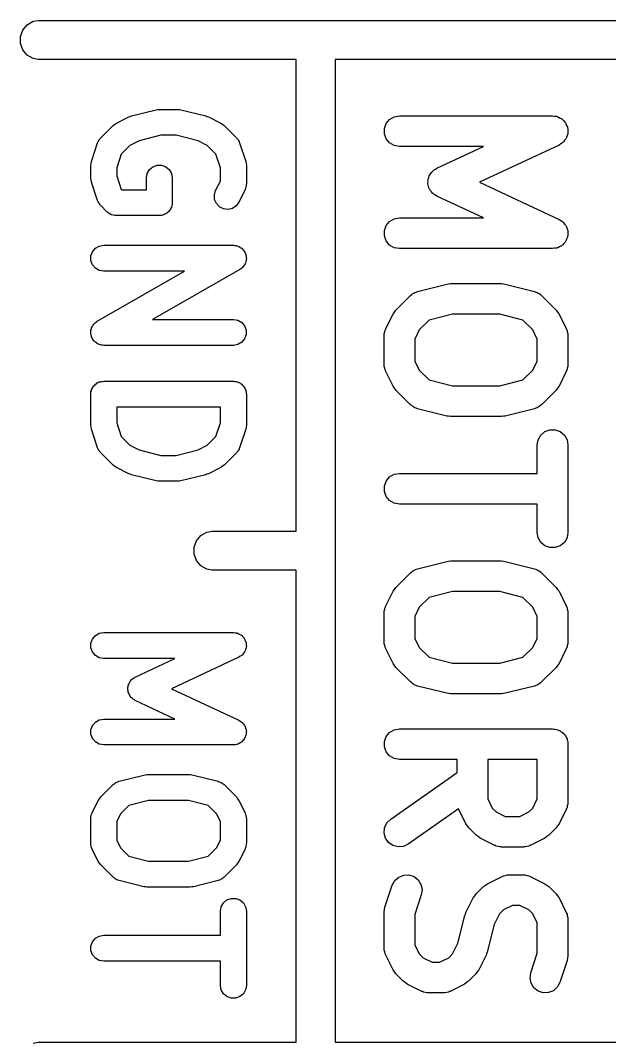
# Model space of a CAD drawing. Extents: x 51 to 149, y -134 to -32.
# Drawn here: x 50.61 to 56.38, y -46.81 to -36.81 of the extents above; entities that cross this region are included whole.
import ezdxf

# ---------------------------------------------------------------- set-up
doc = ezdxf.new("R2010")
doc.units = 0
doc.header["$MEASUREMENT"] = 0
doc.layers.add('BLACK', color=7, linetype='CONTINUOUS')

msp = doc.modelspace()

# ---------------------------------------------------------------- linework, layer by layer
at = {"layer": 'BLACK', "linetype": 'CONTINUOUS'}
for p, q in [((50.7338, -36.8182), (50.7833, -36.8095)), ((50.7833, -36.8095), (62.5167, -36.8095)), ((50.6095, -36.9664), (50.6325, -36.9033)), ((50.6325, -36.9033), (50.6757, -36.8518)), ((50.6757, -36.8518), (50.7338, -36.8182)), ((50.6095, -37.0336), (50.6095, -36.9664)), ((50.6325, -37.0967), (50.6095, -37.0336)), ((50.6757, -37.1482), (50.6325, -37.0967)), ((50.7338, -37.1818), (50.6757, -37.1482)), ((50.7833, -37.1905), (50.7338, -37.1818)), ((53.3095, -37.1905), (50.7833, -37.1905)), ((53.3095, -41.8095), (53.3095, -37.1905)), ((53.6905, -37.1905), (53.6905, -46.8095)), ((62.3095, -37.1905), (53.6905, -37.1905)), ((51.6971, -37.7439), (51.939, -37.6835)), ((51.939, -37.6835), (51.9545, -37.6824)), ((51.9545, -37.6824), (51.9698, -37.6797)), ((51.9698, -37.6797), (52.1512, -37.6797)), ((52.1512, -37.6797), (52.1665, -37.6824)), ((52.1665, -37.6824), (52.182, -37.6835)), ((52.182, -37.6835), (52.4239, -37.7439)), ((51.5338, -37.8261), (51.5501, -37.814)), ((51.5501, -37.814), (51.6711, -37.7535)), ((51.6711, -37.7535), (51.6844, -37.7496)), ((51.6844, -37.7496), (51.6971, -37.7439)), ((52.4239, -37.7439), (52.4366, -37.7496)), ((52.4366, -37.7496), (52.4499, -37.7535)), ((52.4499, -37.7535), (52.5708, -37.814)), ((52.5708, -37.814), (52.5872, -37.8261)), ((54.1915, -37.8179), (54.225, -37.7779)), ((54.225, -37.7779), (54.2701, -37.7519)), ((54.2701, -37.7519), (54.3214, -37.7429)), ((54.3214, -37.7429), (55.8214, -37.7429)), ((55.8214, -37.7429), (55.8407, -37.7463)), ((55.8407, -37.7463), (55.8602, -37.748)), ((55.8602, -37.748), (55.8662, -37.7508)), ((55.8662, -37.7508), (55.8727, -37.7519)), ((55.8727, -37.7519), (55.8897, -37.7617)), ((55.8897, -37.7617), (55.9074, -37.77)), ((55.9074, -37.77), (55.9121, -37.7746)), ((55.9121, -37.7746), (55.9178, -37.7779)), ((55.9178, -37.7779), (55.9304, -37.7929)), ((55.9304, -37.7929), (55.9443, -37.8068)), ((55.9443, -37.8068), (55.9471, -37.8128)), ((55.9471, -37.8128), (55.9513, -37.8179)), ((51.3961, -37.9588), (51.5171, -37.8378)), ((51.5171, -37.8378), (51.5338, -37.8261)), ((52.5872, -37.8261), (52.6038, -37.8378)), ((52.6038, -37.8378), (52.7248, -37.9588)), ((54.1737, -37.8668), (54.1915, -37.8179)), ((54.1737, -37.9189), (54.1737, -37.8668)), ((55.9513, -37.8179), (55.958, -37.8363)), ((55.958, -37.8363), (55.9663, -37.854)), ((55.9663, -37.854), (55.9669, -37.8606)), ((55.9669, -37.8606), (55.9691, -37.8668)), ((55.9691, -37.8668), (55.9691, -37.8864)), ((55.9691, -37.8864), (55.9709, -37.9059)), ((55.9709, -37.9059), (55.9691, -37.9123)), ((55.9691, -37.9123), (55.9691, -37.9189)), ((51.305, -38.1898), (51.3655, -38.0084)), ((51.3655, -38.0084), (51.369, -38.002)), ((51.369, -38.002), (51.3709, -37.9949)), ((51.3709, -37.9949), (51.3794, -37.9827)), ((51.3794, -37.9827), (51.3865, -37.9696)), ((51.3865, -37.9696), (51.3919, -37.9648)), ((51.3919, -37.9648), (51.3961, -37.9588)), ((51.7722, -37.987), (51.6821, -38.032)), ((51.9854, -37.9337), (51.7722, -37.987)), ((52.1356, -37.9337), (51.9854, -37.9337)), ((52.3488, -37.987), (52.1356, -37.9337)), ((52.4388, -38.032), (52.3488, -37.987)), ((52.7248, -37.9588), (52.729, -37.9648)), ((52.729, -37.9648), (52.7345, -37.9696)), ((52.7345, -37.9696), (52.7416, -37.9827)), ((52.7416, -37.9827), (52.7501, -37.9949)), ((52.7501, -37.9949), (52.752, -38.002)), ((52.752, -38.002), (52.7555, -38.0084)), ((52.7555, -38.0084), (52.816, -38.1898)), ((54.1915, -37.9679), (54.1737, -37.9189)), ((54.225, -38.0078), (54.1915, -37.9679)), ((54.2701, -38.0338), (54.225, -38.0078)), ((55.9178, -38.0078), (55.9009, -38.0176)), ((55.9221, -38.0027), (55.9178, -38.0078)), ((55.9275, -37.9989), (55.9221, -38.0027)), ((55.9388, -37.9828), (55.9275, -37.9989)), ((55.9513, -37.9679), (55.9388, -37.9828)), ((55.9536, -37.9616), (55.9513, -37.9679)), ((55.9574, -37.9562), (55.9536, -37.9616)), ((55.9625, -37.9373), (55.9574, -37.9562)), ((55.9691, -37.9189), (55.9625, -37.9373)), ((51.6821, -38.032), (51.597, -38.1172)), ((52.524, -38.1172), (52.4388, -38.032)), ((54.3214, -38.0429), (54.2701, -38.0338)), ((55.1453, -38.0429), (54.3214, -38.0429)), ((54.6866, -38.2569), (55.1453, -38.0429)), ((55.8849, -38.0288), (55.1047, -38.3929)), ((55.9009, -38.0176), (55.8849, -38.0288)), ((51.2985, -38.23), (51.302, -38.21)), ((51.302, -38.21), (51.305, -38.1898)), ((51.597, -38.1172), (51.5525, -38.2506)), ((52.5685, -38.2506), (52.524, -38.1172)), ((52.816, -38.1898), (52.8189, -38.21)), ((52.8189, -38.21), (52.8225, -38.23)), ((51.2985, -38.351), (51.2985, -38.23)), ((51.5525, -38.2506), (51.5525, -38.3303)), ((51.8428, -38.351), (51.8504, -38.3075)), ((51.8504, -38.3075), (51.8725, -38.2693)), ((51.8725, -38.2693), (51.9063, -38.241)), ((51.9063, -38.241), (51.9477, -38.2259)), ((51.9477, -38.2259), (51.9918, -38.2259)), ((51.9918, -38.2259), (52.0333, -38.241)), ((52.0333, -38.241), (52.067, -38.2693)), ((52.067, -38.2693), (52.0891, -38.3075)), ((52.0891, -38.3075), (52.0968, -38.351)), ((52.5685, -38.3814), (52.5685, -38.2506)), ((52.8225, -38.23), (52.8225, -38.4114)), ((54.6216, -38.3187), (54.6272, -38.3068)), ((54.6272, -38.3068), (54.6364, -38.2975)), ((54.6364, -38.2975), (54.6439, -38.2868)), ((54.6439, -38.2868), (54.6547, -38.2793)), ((54.6547, -38.2793), (54.664, -38.27)), ((54.664, -38.27), (54.6759, -38.2644)), ((54.6759, -38.2644), (54.6866, -38.2569)), ((51.302, -38.371), (51.2985, -38.351)), ((51.305, -38.3911), (51.302, -38.371)), ((51.3655, -38.5725), (51.305, -38.3911)), ((51.5525, -38.3303), (51.597, -38.4638)), ((51.8428, -38.4659), (51.8428, -38.351)), ((52.0968, -38.351), (52.0968, -38.5929)), ((52.5214, -38.4756), (52.5685, -38.3814)), ((52.8225, -38.4114), (52.8212, -38.4186)), ((54.6006, -38.3798), (54.604, -38.3671)), ((54.6017, -38.3929), (54.6006, -38.3798)), ((54.6006, -38.4059), (54.6017, -38.3929)), ((54.604, -38.4186), (54.6006, -38.4059)), ((54.604, -38.3671), (54.6051, -38.354)), ((54.6051, -38.354), (54.6107, -38.3421)), ((54.6107, -38.3421), (54.614, -38.3295)), ((54.614, -38.3295), (54.6216, -38.3187)), ((55.1047, -38.3929), (55.8849, -38.7569)), ((51.597, -38.4638), (51.599, -38.4659)), ((51.599, -38.4659), (51.8428, -38.4659)), ((52.5088, -38.5179), (52.5214, -38.4756)), ((52.8091, -38.4682), (52.7486, -38.5892)), ((52.8112, -38.4612), (52.8091, -38.4682)), ((52.8148, -38.4549), (52.8112, -38.4612)), ((52.8174, -38.4402), (52.8148, -38.4549)), ((52.8216, -38.4259), (52.8174, -38.4402)), ((52.8212, -38.4186), (52.8216, -38.4259)), ((54.6051, -38.4317), (54.604, -38.4186)), ((54.6107, -38.4436), (54.6051, -38.4317)), ((54.614, -38.4562), (54.6107, -38.4436)), ((54.6216, -38.467), (54.614, -38.4562)), ((54.6272, -38.4789), (54.6216, -38.467)), ((54.6364, -38.4882), (54.6272, -38.4789)), ((54.6439, -38.4989), (54.6364, -38.4882)), ((54.6547, -38.5064), (54.6439, -38.4989)), ((54.664, -38.5158), (54.6547, -38.5064)), ((54.6759, -38.5213), (54.664, -38.5158)), ((51.369, -38.579), (51.3655, -38.5725)), ((51.3708, -38.5861), (51.369, -38.579)), ((51.3794, -38.5982), (51.3708, -38.5861)), ((51.3865, -38.6113), (51.3794, -38.5982)), ((51.392, -38.6162), (51.3865, -38.6113)), ((51.3961, -38.6222), (51.392, -38.6162)), ((52.0948, -38.6149), (52.091, -38.6254)), ((52.0968, -38.5929), (52.0948, -38.6038)), ((52.0948, -38.6038), (52.0948, -38.6149)), ((52.5115, -38.5619), (52.5088, -38.5179)), ((52.529, -38.6024), (52.5115, -38.5619)), ((52.5593, -38.6344), (52.529, -38.6024)), ((52.7486, -38.5892), (52.7223, -38.6246)), ((54.6866, -38.5288), (54.6759, -38.5213)), ((55.1453, -38.7429), (54.6866, -38.5288)), ((51.4566, -38.6827), (51.3961, -38.6222)), ((51.4612, -38.6859), (51.4566, -38.6827)), ((51.4648, -38.6901), (51.4612, -38.6859)), ((51.4792, -38.6984), (51.4648, -38.6901)), ((51.4928, -38.708), (51.4792, -38.6984)), ((51.4982, -38.7094), (51.4928, -38.708)), ((51.503, -38.7122), (51.4982, -38.7094)), ((51.5193, -38.7151), (51.503, -38.7122)), ((51.5354, -38.7194), (51.5193, -38.7151)), ((52.0023, -38.7141), (51.9918, -38.7179)), ((52.0132, -38.7122), (52.0023, -38.7141)), ((52.0228, -38.7066), (52.0132, -38.7122)), ((52.0333, -38.7028), (52.0228, -38.7066)), ((52.0418, -38.6957), (52.0333, -38.7028)), ((52.0514, -38.6901), (52.0418, -38.6957)), ((52.0585, -38.6816), (52.0514, -38.6901)), ((52.067, -38.6745), (52.0585, -38.6816)), ((52.0726, -38.6649), (52.067, -38.6745)), ((52.0797, -38.6564), (52.0726, -38.6649)), ((52.0835, -38.6459), (52.0797, -38.6564)), ((52.0891, -38.6363), (52.0835, -38.6459)), ((52.091, -38.6254), (52.0891, -38.6363)), ((52.5988, -38.6541), (52.5593, -38.6344)), ((52.6426, -38.6592), (52.5988, -38.6541)), ((52.6855, -38.6489), (52.6426, -38.6592)), ((52.7223, -38.6246), (52.6855, -38.6489)), ((51.5409, -38.7189), (51.5354, -38.7194)), ((51.5464, -38.7199), (51.5409, -38.7189)), ((51.9698, -38.7199), (51.5464, -38.7199)), ((51.9807, -38.7179), (51.9698, -38.7199)), ((51.9918, -38.7179), (51.9807, -38.7179)), ((54.1915, -38.8179), (54.225, -38.7779)), ((54.225, -38.7779), (54.2701, -38.7519)), ((54.2701, -38.7519), (54.3214, -38.7429)), ((54.3214, -38.7429), (55.1453, -38.7429)), ((55.8849, -38.7569), (55.9009, -38.7682)), ((55.9009, -38.7682), (55.9178, -38.7779)), ((55.9178, -38.7779), (55.9221, -38.783)), ((55.9221, -38.783), (55.9275, -38.7868)), ((55.9275, -38.7868), (55.9388, -38.8029)), ((55.9388, -38.8029), (55.9513, -38.8179)), ((54.1737, -38.8668), (54.1915, -38.8179)), ((54.1737, -38.9189), (54.1737, -38.8668)), ((55.9513, -38.8179), (55.9536, -38.8241)), ((55.9536, -38.8241), (55.9574, -38.8295)), ((55.9574, -38.8295), (55.9625, -38.8484)), ((55.9625, -38.8484), (55.9691, -38.8668)), ((55.9691, -38.8668), (55.9691, -38.8734)), ((55.9691, -38.8734), (55.9709, -38.8798)), ((55.9709, -38.8798), (55.9691, -38.8993)), ((55.9691, -38.8993), (55.9691, -38.9189)), ((51.382, -39.0178), (51.4255, -39.0101)), ((51.4255, -39.0101), (52.6955, -39.0101)), ((52.6955, -39.0101), (52.7067, -39.0121)), ((52.7067, -39.0121), (52.7181, -39.0122)), ((52.7181, -39.0122), (52.7282, -39.0159)), ((52.7282, -39.0159), (52.7389, -39.0178)), ((54.1915, -38.9679), (54.1737, -38.9189)), ((54.225, -39.0078), (54.1915, -38.9679)), ((54.2701, -39.0338), (54.225, -39.0078)), ((55.9074, -39.0158), (55.8897, -39.024)), ((55.9121, -39.0111), (55.9074, -39.0158)), ((55.9178, -39.0078), (55.9121, -39.0111)), ((55.9304, -38.9928), (55.9178, -39.0078)), ((55.9443, -38.9789), (55.9304, -38.9928)), ((55.9471, -38.9729), (55.9443, -38.9789)), ((55.9513, -38.9679), (55.9471, -38.9729)), ((55.958, -38.9495), (55.9513, -38.9679)), ((55.9663, -38.9317), (55.958, -38.9495)), ((55.9669, -38.9251), (55.9663, -38.9317)), ((55.9691, -38.9189), (55.9669, -38.9251)), ((51.3004, -39.1151), (51.3155, -39.0736)), ((51.3004, -39.1592), (51.3004, -39.1151)), ((51.3155, -39.0736), (51.3438, -39.0399)), ((51.3438, -39.0399), (51.382, -39.0178)), ((52.7389, -39.0178), (52.7488, -39.0235)), ((52.7488, -39.0235), (52.7595, -39.0274)), ((52.7595, -39.0274), (52.7677, -39.0344)), ((52.7677, -39.0344), (52.7771, -39.0399)), ((52.7771, -39.0399), (52.7844, -39.0486)), ((52.7844, -39.0486), (52.7931, -39.0559)), ((52.7931, -39.0559), (52.7985, -39.0653)), ((52.7985, -39.0653), (52.8055, -39.0736)), ((52.8055, -39.0736), (52.8094, -39.0843)), ((52.8094, -39.0843), (52.815, -39.0942)), ((52.815, -39.0942), (52.8168, -39.1049)), ((52.8168, -39.1049), (52.8205, -39.1151)), ((52.8205, -39.1151), (52.8205, -39.1265)), ((54.3214, -39.0429), (54.2701, -39.0338)), ((55.8214, -39.0429), (54.3214, -39.0429)), ((55.8407, -39.0395), (55.8214, -39.0429)), ((55.8602, -39.0378), (55.8407, -39.0395)), ((55.8662, -39.035), (55.8602, -39.0378)), ((55.8727, -39.0338), (55.8662, -39.035)), ((55.8897, -39.024), (55.8727, -39.0338)), ((51.3155, -39.2006), (51.3004, -39.1592)), ((51.3438, -39.2344), (51.3155, -39.2006)), ((52.7981, -39.2094), (52.7924, -39.2192)), ((52.8055, -39.2006), (52.7981, -39.2094)), ((52.8092, -39.1905), (52.8055, -39.2006)), ((52.8146, -39.1811), (52.8092, -39.1905)), ((52.8166, -39.1699), (52.8146, -39.1811)), ((52.8205, -39.1592), (52.8166, -39.1699)), ((52.8205, -39.1265), (52.8225, -39.1377)), ((52.8225, -39.1377), (52.8205, -39.1484)), ((52.8205, -39.1484), (52.8205, -39.1592)), ((51.382, -39.2565), (51.3438, -39.2344)), ((51.3625, -39.7526), (52.2172, -39.2641)), ((51.4255, -39.2641), (51.382, -39.2565)), ((52.2172, -39.2641), (51.4255, -39.2641)), ((52.7585, -39.2474), (51.9037, -39.7359)), ((52.7672, -39.2401), (52.7585, -39.2474)), ((52.7771, -39.2344), (52.7672, -39.2401)), ((52.7841, -39.2261), (52.7771, -39.2344)), ((52.7924, -39.2192), (52.7841, -39.2261)), ((54.4993, -39.4616), (54.785, -39.3902)), ((54.785, -39.3902), (54.8034, -39.3889)), ((54.8034, -39.3889), (54.8214, -39.3857)), ((54.8214, -39.3857), (55.3214, -39.3857)), ((55.3214, -39.3857), (55.3395, -39.3889)), ((55.3395, -39.3889), (55.3578, -39.3902)), ((55.3578, -39.3902), (55.6435, -39.4616)), ((54.2868, -39.6439), (54.4296, -39.5011)), ((54.4296, -39.5011), (54.4414, -39.4928)), ((54.4414, -39.4928), (54.4518, -39.4828)), ((54.4518, -39.4828), (54.4626, -39.478)), ((54.4626, -39.478), (54.4723, -39.4712)), ((54.4723, -39.4712), (54.4862, -39.4675)), ((54.4862, -39.4675), (54.4993, -39.4616)), ((55.6435, -39.4616), (55.6566, -39.4675)), ((55.6566, -39.4675), (55.6705, -39.4712)), ((55.6705, -39.4712), (55.6803, -39.478)), ((55.6803, -39.478), (55.6911, -39.4828)), ((55.6911, -39.4828), (55.7014, -39.4928)), ((55.7014, -39.4928), (55.7132, -39.5011)), ((55.7132, -39.5011), (55.8561, -39.6439)), ((54.1873, -39.8258), (54.2587, -39.6829)), ((54.2587, -39.6829), (54.273, -39.6636)), ((54.273, -39.6636), (54.2868, -39.6439)), ((54.8399, -39.6857), (54.6124, -39.7426)), ((55.303, -39.6857), (54.8399, -39.6857)), ((55.5305, -39.7426), (55.303, -39.6857)), ((55.8561, -39.6439), (55.8698, -39.6636)), ((55.8698, -39.6636), (55.8842, -39.6829)), ((55.8842, -39.6829), (55.9556, -39.8258)), ((51.3063, -39.8189), (51.3118, -39.8095)), ((51.3118, -39.8095), (51.3155, -39.7994)), ((51.3155, -39.7994), (51.3228, -39.7906)), ((51.3228, -39.7906), (51.3286, -39.7808)), ((51.3286, -39.7808), (51.3369, -39.7739)), ((51.3369, -39.7739), (51.3438, -39.7656)), ((51.3438, -39.7656), (51.3537, -39.7599)), ((51.3537, -39.7599), (51.3625, -39.7526)), ((51.9037, -39.7359), (52.6955, -39.7359)), ((52.6955, -39.7359), (52.7389, -39.7435)), ((52.7389, -39.7435), (52.7771, -39.7656)), ((52.7771, -39.7656), (52.8055, -39.7994)), ((52.8055, -39.7994), (52.8205, -39.8408)), ((54.6124, -39.7426), (54.5161, -39.8389)), ((55.6267, -39.8389), (55.5305, -39.7426)), ((51.2985, -39.8623), (51.3004, -39.8516)), ((51.3004, -39.8735), (51.2985, -39.8623)), ((51.3004, -39.8408), (51.3043, -39.8301)), ((51.3004, -39.8516), (51.3004, -39.8408)), ((51.3004, -39.8849), (51.3004, -39.8735)), ((51.3041, -39.8951), (51.3004, -39.8849)), ((51.3059, -39.9058), (51.3041, -39.8951)), ((51.3043, -39.8301), (51.3063, -39.8189)), ((51.3116, -39.9157), (51.3059, -39.9058)), ((51.3155, -39.9264), (51.3116, -39.9157)), ((52.8205, -39.8849), (52.8055, -39.9264)), ((52.8205, -39.8408), (52.8205, -39.8849)), ((54.1714, -39.8929), (54.1729, -39.8843)), ((54.1714, -40.1786), (54.1714, -39.8929)), ((54.1724, -39.8757), (54.1774, -39.8589)), ((54.1729, -39.8843), (54.1724, -39.8757)), ((54.1774, -39.8589), (54.1805, -39.8416)), ((54.1805, -39.8416), (54.1848, -39.8341)), ((54.1848, -39.8341), (54.1873, -39.8258)), ((54.5161, -39.8389), (54.4714, -39.9283)), ((55.6714, -39.9283), (55.6267, -39.8389)), ((55.9556, -39.8258), (55.9581, -39.8341)), ((55.9581, -39.8341), (55.9624, -39.8416)), ((55.9624, -39.8416), (55.9654, -39.8589)), ((55.9654, -39.8589), (55.9704, -39.8757)), ((55.9704, -39.8757), (55.9699, -39.8843)), ((55.9699, -39.8843), (55.9714, -39.8929)), ((55.9714, -39.8929), (55.9714, -40.1786)), ((51.3224, -39.9347), (51.3155, -39.9264)), ((51.3278, -39.9441), (51.3224, -39.9347)), ((51.3365, -39.9514), (51.3278, -39.9441)), ((51.3438, -39.9601), (51.3365, -39.9514)), ((51.3532, -39.9656), (51.3438, -39.9601)), ((51.3615, -39.9726), (51.3532, -39.9656)), ((51.3722, -39.9765), (51.3615, -39.9726)), ((51.382, -39.9822), (51.3722, -39.9765)), ((51.3927, -39.9841), (51.382, -39.9822)), ((51.4029, -39.9878), (51.3927, -39.9841)), ((51.4143, -39.9879), (51.4029, -39.9878)), ((51.4255, -39.9899), (51.4143, -39.9879)), ((52.6955, -39.9899), (51.4255, -39.9899)), ((52.7389, -39.9822), (52.6955, -39.9899)), ((52.7771, -39.9601), (52.7389, -39.9822)), ((52.8055, -39.9264), (52.7771, -39.9601)), ((54.4714, -39.9283), (54.4714, -40.1432)), ((55.6714, -40.1432), (55.6714, -39.9283)), ((54.1729, -40.1871), (54.1714, -40.1786)), ((54.1724, -40.1957), (54.1729, -40.1871)), ((54.1774, -40.2126), (54.1724, -40.1957)), ((54.1805, -40.2299), (54.1774, -40.2126)), ((54.4714, -40.1432), (54.5161, -40.2326)), ((55.6267, -40.2326), (55.6714, -40.1432)), ((55.9654, -40.2126), (55.9624, -40.2299)), ((55.9704, -40.1957), (55.9654, -40.2126)), ((55.9714, -40.1786), (55.9699, -40.1871)), ((55.9699, -40.1871), (55.9704, -40.1957)), ((54.1848, -40.2374), (54.1805, -40.2299)), ((54.1873, -40.2457), (54.1848, -40.2374)), ((54.2587, -40.3885), (54.1873, -40.2457)), ((54.5161, -40.2326), (54.6124, -40.3288)), ((55.5305, -40.3288), (55.6267, -40.2326)), ((55.9556, -40.2457), (55.8842, -40.3885)), ((55.9581, -40.2374), (55.9556, -40.2457)), ((55.9624, -40.2299), (55.9581, -40.2374)), ((51.3061, -40.4242), (51.3117, -40.4146)), ((51.3117, -40.4146), (51.3155, -40.4041)), ((51.3155, -40.4041), (51.3226, -40.3956)), ((51.3226, -40.3956), (51.3282, -40.386)), ((51.3282, -40.386), (51.3367, -40.3788)), ((51.3367, -40.3788), (51.3438, -40.3703)), ((51.3438, -40.3703), (51.3535, -40.3648)), ((51.3535, -40.3648), (51.362, -40.3576)), ((51.362, -40.3576), (51.3724, -40.3538)), ((51.3724, -40.3538), (51.382, -40.3483)), ((51.382, -40.3483), (51.393, -40.3463)), ((51.393, -40.3463), (51.4034, -40.3425)), ((51.4034, -40.3425), (51.4145, -40.3425)), ((51.4145, -40.3425), (51.4255, -40.3406)), ((51.4255, -40.3406), (52.6955, -40.3406)), ((52.6955, -40.3406), (52.7064, -40.3425)), ((52.7064, -40.3425), (52.7175, -40.3425)), ((52.7175, -40.3425), (52.728, -40.3463)), ((52.728, -40.3463), (52.7389, -40.3483)), ((52.7389, -40.3483), (52.7485, -40.3538)), ((52.7485, -40.3538), (52.759, -40.3576)), ((52.759, -40.3576), (52.7675, -40.3648)), ((52.7675, -40.3648), (52.7771, -40.3703)), ((52.7771, -40.3703), (52.7843, -40.3788)), ((52.7843, -40.3788), (52.7928, -40.386)), ((52.7928, -40.386), (52.7983, -40.3956)), ((52.7983, -40.3956), (52.8055, -40.4041)), ((52.8055, -40.4041), (52.8093, -40.4146)), ((52.8093, -40.4146), (52.8148, -40.4242)), ((54.273, -40.4078), (54.2587, -40.3885)), ((54.2868, -40.4275), (54.273, -40.4078)), ((54.6124, -40.3288), (54.8399, -40.3857)), ((54.8399, -40.3857), (55.303, -40.3857)), ((55.303, -40.3857), (55.5305, -40.3288)), ((55.8698, -40.4078), (55.8561, -40.4275)), ((55.8842, -40.3885), (55.8698, -40.4078)), ((51.2985, -40.4676), (51.3004, -40.4567)), ((51.2985, -40.77), (51.2985, -40.4676)), ((51.3004, -40.4456), (51.3042, -40.4351)), ((51.3004, -40.4567), (51.3004, -40.4456)), ((51.3042, -40.4351), (51.3061, -40.4242)), ((52.8148, -40.4242), (52.8167, -40.4351)), ((52.8167, -40.4351), (52.8205, -40.4456)), ((52.8205, -40.4456), (52.8205, -40.4567)), ((52.8205, -40.4567), (52.8225, -40.4676)), ((52.8225, -40.4676), (52.8225, -40.77)), ((54.4296, -40.5704), (54.2868, -40.4275)), ((55.8561, -40.4275), (55.7132, -40.5704)), ((51.5525, -40.5946), (51.5525, -40.7494)), ((52.5685, -40.5946), (51.5525, -40.5946)), ((52.5685, -40.7494), (52.5685, -40.5946)), ((54.4414, -40.5786), (54.4296, -40.5704)), ((54.4518, -40.5886), (54.4414, -40.5786)), ((54.4626, -40.5934), (54.4518, -40.5886)), ((54.4723, -40.6002), (54.4626, -40.5934)), ((54.4862, -40.604), (54.4723, -40.6002)), ((54.4993, -40.6098), (54.4862, -40.604)), ((54.785, -40.6812), (54.4993, -40.6098)), ((55.6435, -40.6098), (55.3578, -40.6812)), ((55.6566, -40.604), (55.6435, -40.6098)), ((55.6705, -40.6002), (55.6566, -40.604)), ((55.6803, -40.5934), (55.6705, -40.6002)), ((55.6911, -40.5886), (55.6803, -40.5934)), ((55.7014, -40.5786), (55.6911, -40.5886)), ((55.7132, -40.5704), (55.7014, -40.5786)), ((54.8034, -40.6825), (54.785, -40.6812)), ((54.8214, -40.6857), (54.8034, -40.6825)), ((55.3214, -40.6857), (54.8214, -40.6857)), ((55.3395, -40.6825), (55.3214, -40.6857)), ((55.3578, -40.6812), (55.3395, -40.6825)), ((51.302, -40.79), (51.2985, -40.77)), ((51.305, -40.8102), (51.302, -40.79)), ((51.3655, -40.9916), (51.305, -40.8102)), ((51.5525, -40.7494), (51.597, -40.8828)), ((52.524, -40.8828), (52.5685, -40.7494)), ((52.816, -40.8102), (52.7555, -40.9916)), ((52.8189, -40.79), (52.816, -40.8102)), ((52.8225, -40.77), (52.8189, -40.79)), ((55.7464, -40.8344), (55.7954, -40.8166)), ((55.7954, -40.8166), (55.8475, -40.8166)), ((55.8475, -40.8166), (55.8964, -40.8344)), ((51.597, -40.8828), (51.6821, -40.968)), ((52.4388, -40.968), (52.524, -40.8828)), ((55.6714, -40.9643), (55.6805, -40.913)), ((55.6805, -40.913), (55.7065, -40.8679)), ((55.7065, -40.8679), (55.7464, -40.8344)), ((55.8964, -40.8344), (55.9363, -40.8679)), ((55.9363, -40.8679), (55.9624, -40.913)), ((55.9624, -40.913), (55.9714, -40.9643)), ((51.369, -40.998), (51.3655, -40.9916)), ((51.3709, -41.0051), (51.369, -40.998)), ((51.3794, -41.0173), (51.3709, -41.0051)), ((51.3865, -41.0304), (51.3794, -41.0173)), ((51.6821, -40.968), (51.7722, -41.013)), ((51.7722, -41.013), (51.9854, -41.0663)), ((52.1356, -41.0663), (52.3488, -41.013)), ((52.3488, -41.013), (52.4388, -40.968)), ((52.7416, -41.0173), (52.7345, -41.0304)), ((52.7501, -41.0051), (52.7416, -41.0173)), ((52.752, -40.998), (52.7501, -41.0051)), ((52.7555, -40.9916), (52.752, -40.998)), ((55.6714, -41.2429), (55.6714, -40.9643)), ((55.9714, -40.9643), (55.9714, -41.8214)), ((51.3919, -41.0352), (51.3865, -41.0304)), ((51.3961, -41.0412), (51.3919, -41.0352)), ((51.5171, -41.1622), (51.3961, -41.0412)), ((51.9854, -41.0663), (52.1356, -41.0663)), ((52.7248, -41.0412), (52.6038, -41.1622)), ((52.729, -41.0352), (52.7248, -41.0412)), ((52.7345, -41.0304), (52.729, -41.0352)), ((51.5338, -41.1739), (51.5171, -41.1622)), ((51.5501, -41.186), (51.5338, -41.1739)), ((51.6711, -41.2464), (51.5501, -41.186)), ((52.5708, -41.186), (52.4499, -41.2464)), ((52.5872, -41.1738), (52.5708, -41.186)), ((52.6038, -41.1622), (52.5872, -41.1738)), ((51.6844, -41.2504), (51.6711, -41.2464)), ((51.6971, -41.2561), (51.6844, -41.2504)), ((51.939, -41.3165), (51.6971, -41.2561)), ((51.9545, -41.3176), (51.939, -41.3165)), ((51.9698, -41.3203), (51.9545, -41.3176)), ((52.1665, -41.3176), (52.1512, -41.3203)), ((52.182, -41.3165), (52.1665, -41.3176)), ((52.4239, -41.2561), (52.182, -41.3165)), ((52.4366, -41.2504), (52.4239, -41.2561)), ((52.4499, -41.2464), (52.4366, -41.2504)), ((54.1737, -41.3668), (54.1915, -41.3179)), ((54.1915, -41.3179), (54.225, -41.2779)), ((54.225, -41.2779), (54.2701, -41.2519)), ((54.2701, -41.2519), (54.3214, -41.2429)), ((54.3214, -41.2429), (55.6714, -41.2429)), ((52.1512, -41.3203), (51.9698, -41.3203)), ((54.1737, -41.4189), (54.1737, -41.3668)), ((54.1915, -41.4679), (54.1737, -41.4189)), ((54.225, -41.5078), (54.1915, -41.4679)), ((54.2701, -41.5338), (54.225, -41.5078)), ((54.3214, -41.5429), (54.2701, -41.5338)), ((55.6714, -41.5429), (54.3214, -41.5429)), ((55.6714, -41.8214), (55.6714, -41.5429)), ((52.4338, -41.8182), (52.4833, -41.8095)), ((52.4833, -41.8095), (53.3095, -41.8095)), ((52.3095, -41.9664), (52.3325, -41.9033)), ((52.3325, -41.9033), (52.3757, -41.8518)), ((52.3757, -41.8518), (52.4338, -41.8182)), ((55.6805, -41.8727), (55.6714, -41.8214)), ((55.7065, -41.9178), (55.6805, -41.8727)), ((55.7464, -41.9513), (55.7065, -41.9178)), ((55.9363, -41.9178), (55.8964, -41.9513)), ((55.9624, -41.8727), (55.9363, -41.9178)), ((55.9714, -41.8214), (55.9624, -41.8727)), ((52.3095, -42.0336), (52.3095, -41.9664)), ((55.7954, -41.9691), (55.7464, -41.9513)), ((55.8475, -41.9691), (55.7954, -41.9691)), ((55.8964, -41.9513), (55.8475, -41.9691)), ((52.3325, -42.0967), (52.3095, -42.0336)), ((52.3757, -42.1482), (52.3325, -42.0967)), ((54.4993, -42.1759), (54.785, -42.1045)), ((54.785, -42.1045), (54.8034, -42.1032)), ((54.8034, -42.1032), (54.8214, -42.1)), ((54.8214, -42.1), (55.3214, -42.1)), ((55.3214, -42.1), (55.3395, -42.1032)), ((55.3395, -42.1032), (55.3578, -42.1045)), ((55.3578, -42.1045), (55.6435, -42.1759)), ((52.4338, -42.1818), (52.3757, -42.1482)), ((52.4833, -42.1905), (52.4338, -42.1818)), ((53.3095, -42.1905), (52.4833, -42.1905)), ((53.3095, -46.8095), (53.3095, -42.1905)), ((54.2868, -42.3582), (54.4296, -42.2154)), ((54.4296, -42.2154), (54.4414, -42.2071)), ((54.4414, -42.2071), (54.4518, -42.1971)), ((54.4518, -42.1971), (54.4626, -42.1923)), ((54.4626, -42.1923), (54.4723, -42.1855)), ((54.4723, -42.1855), (54.4862, -42.1818)), ((54.4862, -42.1818), (54.4993, -42.1759)), ((55.6435, -42.1759), (55.6566, -42.1818)), ((55.6566, -42.1818), (55.6705, -42.1855)), ((55.6705, -42.1855), (55.6803, -42.1923)), ((55.6803, -42.1923), (55.6911, -42.1971)), ((55.6911, -42.1971), (55.7014, -42.2071)), ((55.7014, -42.2071), (55.7132, -42.2154)), ((55.7132, -42.2154), (55.8561, -42.3582)), ((54.1873, -42.5401), (54.2587, -42.3972)), ((54.2587, -42.3972), (54.273, -42.3779)), ((54.273, -42.3779), (54.2868, -42.3582)), ((54.8399, -42.4), (54.6124, -42.4569)), ((55.303, -42.4), (54.8399, -42.4)), ((55.5305, -42.4569), (55.303, -42.4)), ((55.8561, -42.3582), (55.8698, -42.3779)), ((55.8698, -42.3779), (55.8842, -42.3972)), ((55.8842, -42.3972), (55.9556, -42.5401)), ((54.6124, -42.4569), (54.5161, -42.5531)), ((55.6267, -42.5531), (55.5305, -42.4569)), ((54.1714, -42.6071), (54.1729, -42.5986)), ((54.1714, -42.8929), (54.1714, -42.6071)), ((54.1724, -42.59), (54.1774, -42.5731)), ((54.1729, -42.5986), (54.1724, -42.59)), ((54.1774, -42.5731), (54.1805, -42.5558)), ((54.1805, -42.5558), (54.1848, -42.5483)), ((54.1848, -42.5483), (54.1873, -42.5401)), ((54.5161, -42.5531), (54.4714, -42.6426)), ((55.6714, -42.6426), (55.6267, -42.5531)), ((55.9556, -42.5401), (55.9581, -42.5483)), ((55.9581, -42.5483), (55.9624, -42.5558)), ((55.9624, -42.5558), (55.9654, -42.5731)), ((55.9654, -42.5731), (55.9704, -42.59)), ((55.9704, -42.59), (55.9699, -42.5986)), ((55.9699, -42.5986), (55.9714, -42.6071)), ((55.9714, -42.6071), (55.9714, -42.8929)), ((54.4714, -42.6426), (54.4714, -42.8574)), ((55.6714, -42.8574), (55.6714, -42.6426)), ((51.3438, -42.8303), (51.382, -42.8083)), ((51.382, -42.8083), (51.4255, -42.8006)), ((51.4255, -42.8006), (52.6955, -42.8006)), ((52.6955, -42.8006), (52.7118, -42.8035)), ((52.7118, -42.8035), (52.7283, -42.8049)), ((52.7283, -42.8049), (52.7334, -42.8073)), ((52.7334, -42.8073), (52.7389, -42.8083)), ((52.7389, -42.8083), (52.7533, -42.8166)), ((52.7533, -42.8166), (52.7683, -42.8236)), ((51.3004, -42.9056), (51.3155, -42.8641)), ((51.3004, -42.9497), (51.3004, -42.9056)), ((51.3155, -42.8641), (51.3438, -42.8303)), ((52.7683, -42.8236), (52.7723, -42.8275)), ((52.7723, -42.8275), (52.7771, -42.8303)), ((52.7771, -42.8303), (52.7878, -42.843)), ((52.7878, -42.843), (52.7995, -42.8547)), ((52.7995, -42.8547), (52.8019, -42.8598)), ((52.8019, -42.8598), (52.8055, -42.8641)), ((52.8055, -42.8641), (52.8111, -42.8797)), ((52.8111, -42.8797), (52.8181, -42.8947)), ((52.8181, -42.8947), (52.8186, -42.9003)), ((52.8186, -42.9003), (52.8205, -42.9056)), ((52.8205, -42.9056), (52.8205, -42.9221)), ((54.1729, -42.9014), (54.1714, -42.8929)), ((54.1724, -42.91), (54.1729, -42.9014)), ((54.1774, -42.9268), (54.1724, -42.91)), ((54.4714, -42.8574), (54.5161, -42.9469)), ((55.6267, -42.9469), (55.6714, -42.8574)), ((55.9704, -42.91), (55.9654, -42.9269)), ((55.9714, -42.8929), (55.9699, -42.9014)), ((55.9699, -42.9014), (55.9704, -42.91)), ((51.3155, -42.9911), (51.3004, -42.9497)), ((51.3438, -43.0249), (51.3155, -42.9911)), ((52.7853, -43.0174), (52.7807, -43.0206)), ((52.7948, -43.0038), (52.7853, -43.0174)), ((52.8055, -42.9911), (52.7948, -43.0038)), ((52.8074, -42.9859), (52.8055, -42.9911)), ((52.8106, -42.9813), (52.8074, -42.9859)), ((52.8149, -42.9652), (52.8106, -42.9813)), ((52.8205, -42.9497), (52.8149, -42.9652)), ((52.8205, -42.9221), (52.822, -42.9387)), ((52.822, -42.9387), (52.8205, -42.9441)), ((52.8205, -42.9441), (52.8205, -42.9497)), ((54.1805, -42.9442), (54.1774, -42.9268)), ((54.1848, -42.9517), (54.1805, -42.9442)), ((54.1873, -42.9599), (54.1848, -42.9517)), ((54.2587, -43.1028), (54.1873, -42.9599)), ((54.5161, -42.9469), (54.6124, -43.0431)), ((55.5305, -43.0431), (55.6267, -42.9469)), ((55.9556, -42.9599), (55.8842, -43.1028)), ((55.9581, -42.9517), (55.9556, -42.9599)), ((55.9624, -42.9442), (55.9581, -42.9517)), ((55.9654, -42.9269), (55.9624, -42.9442)), ((51.382, -43.047), (51.3438, -43.0249)), ((51.4255, -43.0546), (51.382, -43.047)), ((52.123, -43.0546), (51.4255, -43.0546)), ((51.7346, -43.2359), (52.123, -43.0546)), ((52.7492, -43.0427), (52.0886, -43.351)), ((52.7628, -43.0332), (52.7492, -43.0427)), ((52.7771, -43.0249), (52.7628, -43.0332)), ((52.7807, -43.0206), (52.7771, -43.0249)), ((54.273, -43.1221), (54.2587, -43.1028)), ((54.6124, -43.0431), (54.8399, -43.1)), ((54.8399, -43.1), (55.303, -43.1)), ((55.303, -43.1), (55.5305, -43.0431)), ((55.8842, -43.1028), (55.8698, -43.1221)), ((54.2868, -43.1418), (54.273, -43.1221)), ((54.4296, -43.2846), (54.2868, -43.1418)), ((55.8561, -43.1418), (55.7132, -43.2846)), ((55.8698, -43.1221), (55.8561, -43.1418)), ((51.6647, -43.3292), (51.6657, -43.318)), ((51.6657, -43.318), (51.6704, -43.308)), ((51.6704, -43.308), (51.6732, -43.2973)), ((51.6732, -43.2973), (51.6796, -43.2882)), ((51.6796, -43.2882), (51.6843, -43.2781)), ((51.6843, -43.2781), (51.6922, -43.2702)), ((51.6922, -43.2702), (51.6985, -43.2612)), ((51.6985, -43.2612), (51.7076, -43.2548)), ((51.7076, -43.2548), (51.7155, -43.2469)), ((51.7155, -43.2469), (51.7256, -43.2422)), ((51.7256, -43.2422), (51.7346, -43.2359)), ((54.4414, -43.2929), (54.4296, -43.2846)), ((54.4518, -43.3029), (54.4414, -43.2929)), ((54.4626, -43.3077), (54.4518, -43.3029)), ((54.4723, -43.3145), (54.4626, -43.3077)), ((54.4862, -43.3182), (54.4723, -43.3145)), ((54.4993, -43.3241), (54.4862, -43.3182)), ((55.6566, -43.3182), (55.6435, -43.3241)), ((55.6705, -43.3145), (55.6566, -43.3182)), ((55.6803, -43.3077), (55.6705, -43.3145)), ((55.6911, -43.3029), (55.6803, -43.3077)), ((55.7014, -43.2929), (55.6911, -43.3029)), ((55.7132, -43.2846), (55.7014, -43.2929)), ((51.6618, -43.3399), (51.6647, -43.3292)), ((51.6628, -43.351), (51.6618, -43.3399)), ((51.6618, -43.362), (51.6628, -43.351)), ((51.6647, -43.3728), (51.6618, -43.362)), ((51.6657, -43.3839), (51.6647, -43.3728)), ((51.6704, -43.3939), (51.6657, -43.3839)), ((51.6732, -43.4046), (51.6704, -43.3939)), ((51.6796, -43.4137), (51.6732, -43.4046)), ((51.6843, -43.4238), (51.6796, -43.4137)), ((52.0886, -43.351), (52.7492, -43.6592)), ((54.785, -43.3955), (54.4993, -43.3241)), ((54.8034, -43.3968), (54.785, -43.3955)), ((54.8214, -43.4), (54.8034, -43.3968)), ((55.3214, -43.4), (54.8214, -43.4)), ((55.3395, -43.3968), (55.3214, -43.4)), ((55.3578, -43.3955), (55.3395, -43.3968)), ((55.6435, -43.3241), (55.3578, -43.3955)), ((51.6922, -43.4317), (51.6843, -43.4238)), ((51.6985, -43.4407), (51.6922, -43.4317)), ((51.7076, -43.4471), (51.6985, -43.4407)), ((51.7155, -43.455), (51.7076, -43.4471)), ((51.7256, -43.4597), (51.7155, -43.455)), ((51.7346, -43.466), (51.7256, -43.4597)), ((52.123, -43.6473), (51.7346, -43.466)), ((51.3004, -43.7522), (51.3155, -43.7108)), ((51.3155, -43.7108), (51.3438, -43.677)), ((51.3438, -43.677), (51.382, -43.6549)), ((51.382, -43.6549), (51.4255, -43.6473)), ((51.4255, -43.6473), (52.123, -43.6473)), ((52.7492, -43.6592), (52.7628, -43.6687)), ((52.7628, -43.6687), (52.7771, -43.677)), ((52.7771, -43.677), (52.7807, -43.6813)), ((52.7807, -43.6813), (52.7853, -43.6845)), ((52.7853, -43.6845), (52.7948, -43.6981)), ((52.7948, -43.6981), (52.8055, -43.7108)), ((52.8055, -43.7108), (52.8074, -43.7161)), ((52.8074, -43.7161), (52.8106, -43.7206)), ((51.3004, -43.7963), (51.3004, -43.7522)), ((51.3155, -43.8378), (51.3004, -43.7963)), ((52.8106, -43.7206), (52.8149, -43.7367)), ((52.8181, -43.8072), (52.8111, -43.8222)), ((52.8149, -43.7367), (52.8205, -43.7522)), ((52.8186, -43.8016), (52.8181, -43.8072)), ((52.8205, -43.7963), (52.8186, -43.8016)), ((52.8205, -43.7522), (52.8205, -43.7578)), ((52.8205, -43.7578), (52.822, -43.7633)), ((52.822, -43.7633), (52.8205, -43.7798)), ((52.8205, -43.7798), (52.8205, -43.7963)), ((54.1737, -43.8668), (54.1915, -43.8179)), ((54.1915, -43.8179), (54.225, -43.7779)), ((54.225, -43.7779), (54.2701, -43.7519)), ((54.2701, -43.7519), (54.3214, -43.7429)), ((54.3214, -43.7429), (55.8214, -43.7429)), ((55.8214, -43.7429), (55.8344, -43.7451)), ((55.8344, -43.7451), (55.8475, -43.7451)), ((55.8475, -43.7451), (55.8598, -43.7496)), ((55.8598, -43.7496), (55.8727, -43.7519)), ((55.8727, -43.7519), (55.8841, -43.7585)), ((55.8841, -43.7585), (55.8964, -43.763)), ((55.8964, -43.763), (55.9065, -43.7714)), ((55.9065, -43.7714), (55.9178, -43.7779)), ((55.9178, -43.7779), (55.9263, -43.788)), ((55.9263, -43.788), (55.9363, -43.7964)), ((55.9363, -43.7964), (55.9429, -43.8078)), ((55.9429, -43.8078), (55.9513, -43.8179)), ((55.9513, -43.8179), (55.9558, -43.8302)), ((51.3438, -43.8716), (51.3155, -43.8378)), ((51.382, -43.8936), (51.3438, -43.8716)), ((51.4255, -43.9013), (51.382, -43.8936)), ((52.6955, -43.9013), (51.4255, -43.9013)), ((52.7118, -43.8984), (52.6955, -43.9013)), ((52.7283, -43.897), (52.7118, -43.8984)), ((52.7334, -43.8946), (52.7283, -43.897)), ((52.7389, -43.8936), (52.7334, -43.8946)), ((52.7533, -43.8853), (52.7389, -43.8936)), ((52.7683, -43.8783), (52.7533, -43.8853)), ((52.7723, -43.8744), (52.7683, -43.8783)), ((52.7771, -43.8716), (52.7723, -43.8744)), ((52.7878, -43.8589), (52.7771, -43.8716)), ((52.7995, -43.8472), (52.7878, -43.8589)), ((52.8019, -43.8421), (52.7995, -43.8472)), ((52.8055, -43.8378), (52.8019, -43.8421)), ((52.8111, -43.8222), (52.8055, -43.8378)), ((54.1737, -43.9189), (54.1737, -43.8668)), ((54.1915, -43.9679), (54.1737, -43.9189)), ((55.9558, -43.8302), (55.9624, -43.8416)), ((55.9624, -43.8416), (55.9647, -43.8545)), ((55.9647, -43.8545), (55.9691, -43.8668)), ((55.9691, -43.8668), (55.9691, -43.8799)), ((55.9691, -43.8799), (55.9714, -43.8929)), ((55.9714, -43.8929), (55.9714, -44.4643)), ((54.225, -44.0078), (54.1915, -43.9679)), ((54.2701, -44.0338), (54.225, -44.0078)), ((54.3214, -44.0429), (54.2701, -44.0338)), ((54.8857, -44.0429), (54.3214, -44.0429)), ((54.8857, -44.1719), (54.8857, -44.0429)), ((55.1857, -44.0429), (55.1857, -44.4289)), ((55.6714, -44.0429), (55.1857, -44.0429)), ((55.6714, -44.4289), (55.6714, -44.0429)), ((51.5761, -44.2558), (51.818, -44.1954)), ((51.818, -44.1954), (51.8335, -44.1943)), ((51.8335, -44.1943), (51.8488, -44.1916)), ((51.8488, -44.1916), (52.2721, -44.1916)), ((52.2721, -44.1916), (52.2874, -44.1943)), ((52.2874, -44.1943), (52.3029, -44.1954)), ((52.3029, -44.1954), (52.5448, -44.2558)), ((54.2354, -44.6271), (54.8857, -44.1719)), ((51.3961, -44.4102), (51.5171, -44.2892)), ((51.5171, -44.2892), (51.5271, -44.2823)), ((51.5271, -44.2823), (51.5358, -44.2738)), ((51.5358, -44.2738), (51.545, -44.2697)), ((51.545, -44.2697), (51.5532, -44.2639)), ((51.5532, -44.2639), (51.565, -44.2608)), ((51.565, -44.2608), (51.5761, -44.2558)), ((52.5448, -44.2558), (52.556, -44.2608)), ((52.556, -44.2608), (52.5677, -44.2639)), ((52.5677, -44.2639), (52.5759, -44.2697)), ((52.5759, -44.2697), (52.5851, -44.2738)), ((52.5851, -44.2738), (52.5939, -44.2823)), ((52.5939, -44.2823), (52.6038, -44.2892)), ((52.6038, -44.2892), (52.7248, -44.4102)), ((51.3845, -44.4269), (51.3961, -44.4102)), ((52.7248, -44.4102), (52.7365, -44.4269)), ((51.3119, -44.5642), (51.3724, -44.4432)), ((51.3724, -44.4432), (51.3845, -44.4269)), ((51.6718, -44.4937), (51.5903, -44.5752)), ((51.8644, -44.4456), (51.6718, -44.4937)), ((52.2565, -44.4456), (51.8644, -44.4456)), ((52.4491, -44.4937), (52.2565, -44.4456)), ((52.5306, -44.5752), (52.4491, -44.4937)), ((52.7365, -44.4269), (52.7486, -44.4432)), ((52.7486, -44.4432), (52.8091, -44.5642)), ((55.1857, -44.4289), (55.2304, -44.5183)), ((55.2304, -44.5183), (55.2674, -44.5553)), ((55.5897, -44.5553), (55.6267, -44.5183)), ((55.6267, -44.5183), (55.6714, -44.4289)), ((55.9624, -44.5156), (55.9581, -44.5231)), ((55.9654, -44.4983), (55.9624, -44.5156)), ((55.9704, -44.4814), (55.9654, -44.4983)), ((55.9714, -44.4643), (55.9699, -44.4728)), ((55.9699, -44.4728), (55.9704, -44.4814)), ((51.2985, -44.621), (51.2997, -44.6137)), ((51.2993, -44.6064), (51.3036, -44.5922)), ((51.2997, -44.6137), (51.2993, -44.6064)), ((51.3036, -44.5922), (51.3061, -44.5775)), ((51.3061, -44.5775), (51.3098, -44.5712)), ((51.3098, -44.5712), (51.3119, -44.5642)), ((51.5903, -44.5752), (51.5525, -44.6509)), ((52.5685, -44.6509), (52.5306, -44.5752)), ((52.8091, -44.5642), (52.8112, -44.5712)), ((52.8112, -44.5712), (52.8148, -44.5775)), ((52.8148, -44.5775), (52.8174, -44.5922)), ((52.8174, -44.5922), (52.8216, -44.6064)), ((52.8216, -44.6064), (52.8212, -44.6137)), ((52.8212, -44.6137), (52.8225, -44.621)), ((54.9005, -44.5278), (54.4074, -44.8729)), ((54.9016, -44.5314), (54.9005, -44.5278)), ((54.973, -44.6742), (54.9016, -44.5314)), ((55.2674, -44.5553), (55.3568, -44.6)), ((55.3568, -44.6), (55.5003, -44.6)), ((55.5003, -44.6), (55.5897, -44.5553)), ((55.9556, -44.5314), (55.8842, -44.6742)), ((55.9581, -44.5231), (55.9556, -44.5314)), ((51.2985, -44.8629), (51.2985, -44.621)), ((51.5525, -44.6509), (51.5525, -44.8329)), ((52.5685, -44.8329), (52.5685, -44.6509)), ((52.8225, -44.621), (52.8225, -44.8629)), ((54.172, -44.7631), (54.1765, -44.7112)), ((54.1765, -44.7112), (54.1986, -44.6639)), ((54.1986, -44.6639), (54.2354, -44.6271)), ((54.9873, -44.6935), (54.973, -44.6742)), ((55.0011, -44.7132), (54.9873, -44.6935)), ((55.0725, -44.7846), (55.0011, -44.7132)), ((55.8561, -44.7132), (55.7846, -44.7846)), ((55.8698, -44.6935), (55.8561, -44.7132)), ((55.8842, -44.6742), (55.8698, -44.6935)), ((54.1855, -44.8134), (54.172, -44.7631)), ((54.2153, -44.8561), (54.1855, -44.8134)), ((55.0922, -44.7984), (55.0725, -44.7846)), ((55.1115, -44.8127), (55.0922, -44.7984)), ((55.2543, -44.8842), (55.1115, -44.8127)), ((55.7457, -44.8127), (55.6028, -44.8842)), ((55.7649, -44.7984), (55.7457, -44.8127)), ((55.7846, -44.7846), (55.7649, -44.7984)), ((51.2997, -44.8701), (51.2985, -44.8629)), ((51.2993, -44.8774), (51.2997, -44.8701)), ((51.3036, -44.8916), (51.2993, -44.8774)), ((51.3061, -44.9063), (51.3036, -44.8916)), ((51.3098, -44.9126), (51.3061, -44.9063)), ((51.3119, -44.9197), (51.3098, -44.9126)), ((51.5525, -44.8329), (51.5903, -44.9086)), ((51.5903, -44.9086), (51.6718, -44.9901)), ((52.4491, -44.9901), (52.5306, -44.9086)), ((52.5306, -44.9086), (52.5685, -44.8329)), ((52.8112, -44.9126), (52.8091, -44.9197)), ((52.8148, -44.9063), (52.8112, -44.9126)), ((52.8174, -44.8916), (52.8148, -44.9063)), ((52.8216, -44.8774), (52.8174, -44.8916)), ((52.8225, -44.8629), (52.8212, -44.8701)), ((52.8212, -44.8701), (52.8216, -44.8774)), ((54.258, -44.8859), (54.2153, -44.8561)), ((54.3083, -44.8994), (54.258, -44.8859)), ((54.3602, -44.8949), (54.3083, -44.8994)), ((54.4074, -44.8729), (54.3602, -44.8949)), ((55.2626, -44.8866), (55.2543, -44.8842)), ((55.2701, -44.891), (55.2626, -44.8866)), ((55.2874, -44.894), (55.2701, -44.891)), ((55.3043, -44.899), (55.2874, -44.894)), ((55.3129, -44.8985), (55.3043, -44.899)), ((55.3214, -44.9), (55.3129, -44.8985)), ((55.5357, -44.9), (55.3214, -44.9)), ((55.5442, -44.8985), (55.5357, -44.9)), ((55.5529, -44.899), (55.5442, -44.8985)), ((55.5697, -44.894), (55.5529, -44.899)), ((55.587, -44.891), (55.5697, -44.894)), ((55.5945, -44.8866), (55.587, -44.891)), ((55.6028, -44.8842), (55.5945, -44.8866)), ((51.3724, -45.0406), (51.3119, -44.9197)), ((51.6718, -44.9901), (51.8644, -45.0382)), ((52.2565, -45.0382), (52.4491, -44.9901)), ((52.8091, -44.9197), (52.7486, -45.0406)), ((51.3845, -45.0569), (51.3724, -45.0406)), ((51.3961, -45.0736), (51.3845, -45.0569)), ((51.5171, -45.1946), (51.3961, -45.0736)), ((51.8644, -45.0382), (52.2565, -45.0382)), ((52.7248, -45.0736), (52.6038, -45.1946)), ((52.7365, -45.0569), (52.7248, -45.0736)), ((52.7486, -45.0406), (52.7365, -45.0569)), ((51.5271, -45.2015), (51.5171, -45.1946)), ((51.5358, -45.21), (51.5271, -45.2015)), ((51.545, -45.2141), (51.5358, -45.21)), ((51.5532, -45.2199), (51.545, -45.2141)), ((52.576, -45.2141), (52.5677, -45.2199)), ((52.5851, -45.21), (52.576, -45.2141)), ((52.5939, -45.2015), (52.5851, -45.21)), ((52.6038, -45.1946), (52.5939, -45.2015)), ((54.2754, -45.2282), (54.3143, -45.1936)), ((54.3143, -45.1936), (54.3628, -45.1745)), ((54.3628, -45.1745), (54.4149, -45.1731)), ((54.4149, -45.1731), (54.4643, -45.1895)), ((54.4643, -45.1895), (54.5051, -45.2219)), ((55.1829, -45.2587), (55.3258, -45.1873)), ((55.3258, -45.1873), (55.3341, -45.1848)), ((55.3341, -45.1848), (55.3416, -45.1805)), ((55.3416, -45.1805), (55.3589, -45.1774)), ((55.3589, -45.1774), (55.3757, -45.1724)), ((55.3757, -45.1724), (55.3843, -45.1729)), ((55.3843, -45.1729), (55.3929, -45.1714)), ((55.3929, -45.1714), (55.5357, -45.1714)), ((55.5357, -45.1714), (55.5442, -45.1729)), ((55.5442, -45.1729), (55.5529, -45.1724)), ((55.5529, -45.1724), (55.5697, -45.1774)), ((55.5697, -45.1774), (55.587, -45.1805)), ((55.587, -45.1805), (55.5945, -45.1848)), ((55.5945, -45.1848), (55.6028, -45.1873)), ((55.6028, -45.1873), (55.7457, -45.2587)), ((51.565, -45.223), (51.5532, -45.2199)), ((51.5761, -45.228), (51.565, -45.223)), ((51.818, -45.2884), (51.5761, -45.228)), ((51.8335, -45.2895), (51.818, -45.2884)), ((51.8488, -45.2922), (51.8335, -45.2895)), ((52.2721, -45.2922), (51.8488, -45.2922)), ((52.2874, -45.2895), (52.2721, -45.2922)), ((52.3029, -45.2884), (52.2874, -45.2895)), ((52.5448, -45.228), (52.3029, -45.2884)), ((52.556, -45.223), (52.5448, -45.228)), ((52.5677, -45.2199), (52.556, -45.223)), ((54.1791, -45.4883), (54.2506, -45.274)), ((54.2506, -45.274), (54.2754, -45.2282)), ((54.5051, -45.2219), (54.5324, -45.2663)), ((54.5324, -45.2663), (54.5428, -45.3173)), ((54.5428, -45.3173), (54.5352, -45.3689)), ((55.0725, -45.3582), (55.1439, -45.2868)), ((55.1439, -45.2868), (55.1636, -45.273)), ((55.1636, -45.273), (55.1829, -45.2587)), ((55.7457, -45.2587), (55.7649, -45.273)), ((55.7649, -45.273), (55.7846, -45.2868)), ((55.7846, -45.2868), (55.8561, -45.3582)), ((52.5982, -45.4465), (52.632, -45.4181)), ((52.632, -45.4181), (52.6734, -45.403)), ((52.6734, -45.403), (52.7175, -45.403)), ((52.7175, -45.403), (52.759, -45.4181)), ((52.759, -45.4181), (52.7928, -45.4465)), ((54.5352, -45.3689), (54.4714, -45.5601)), ((54.973, -45.5401), (55.0444, -45.3972)), ((55.0444, -45.3972), (55.0587, -45.3779)), ((55.0587, -45.3779), (55.0725, -45.3582)), ((55.8561, -45.3582), (55.8699, -45.3779)), ((55.8699, -45.3779), (55.8842, -45.3972)), ((55.8842, -45.3972), (55.9556, -45.5401)), ((52.5685, -45.5281), (52.5761, -45.4847)), ((52.5761, -45.4847), (52.5982, -45.4465)), ((52.7928, -45.4465), (52.8148, -45.4847)), ((52.8148, -45.4847), (52.8225, -45.5281)), ((54.1714, -45.5357), (54.1756, -45.512)), ((54.1756, -45.512), (54.1791, -45.4883)), ((55.3389, -45.5161), (55.3018, -45.5531)), ((55.4283, -45.4714), (55.3389, -45.5161)), ((55.5003, -45.4714), (55.4283, -45.4714)), ((55.5897, -45.5161), (55.5003, -45.4714)), ((55.6267, -45.5531), (55.5897, -45.5161)), ((52.5685, -45.764), (52.5685, -45.5281)), ((52.8225, -45.5281), (52.8225, -46.2538)), ((54.1714, -45.8929), (54.1714, -45.5357)), ((54.4714, -45.5601), (54.4714, -45.8574)), ((54.8942, -45.8405), (54.9616, -45.5708)), ((54.9616, -45.5708), (54.9683, -45.5558)), ((54.9683, -45.5558), (54.973, -45.5401)), ((55.3018, -45.5531), (55.2487, -45.6595)), ((55.6714, -45.6426), (55.6267, -45.5531)), ((55.9556, -45.5401), (55.9581, -45.5483)), ((55.9581, -45.5483), (55.9624, -45.5558)), ((55.9624, -45.5558), (55.9654, -45.5731)), ((55.9654, -45.5731), (55.9704, -45.59)), ((55.9704, -45.59), (55.9699, -45.5986)), ((55.9699, -45.5986), (55.9714, -45.6071)), ((55.9714, -45.6071), (55.9714, -45.9643)), ((55.2487, -45.6595), (55.1812, -45.9292)), ((55.6714, -45.9399), (55.6714, -45.6426)), ((51.3155, -45.8275), (51.3438, -45.7937)), ((51.3438, -45.7937), (51.382, -45.7716)), ((51.382, -45.7716), (51.4255, -45.764)), ((51.4255, -45.764), (52.5685, -45.764)), ((51.3004, -45.8689), (51.3155, -45.8275)), ((51.3004, -45.913), (51.3004, -45.8689)), ((51.3155, -45.9545), (51.3004, -45.913)), ((54.1729, -45.9014), (54.1714, -45.8929)), ((54.1724, -45.91), (54.1729, -45.9014)), ((54.1774, -45.9268), (54.1724, -45.91)), ((54.4714, -45.8574), (54.5161, -45.9469)), ((54.841, -45.9469), (54.8942, -45.8405)), ((51.3438, -45.9882), (51.3155, -45.9545)), ((51.382, -46.0103), (51.3438, -45.9882)), ((51.4255, -46.018), (51.382, -46.0103)), ((52.5685, -46.018), (51.4255, -46.018)), ((52.5685, -46.2538), (52.5685, -46.018)), ((54.1805, -45.9442), (54.1774, -45.9268)), ((54.1848, -45.9517), (54.1805, -45.9442)), ((54.1873, -45.9599), (54.1848, -45.9517)), ((54.2587, -46.1028), (54.1873, -45.9599)), ((54.5161, -45.9469), (54.5531, -45.9839)), ((54.5531, -45.9839), (54.6426, -46.0286)), ((54.7146, -46.0286), (54.804, -45.9839)), ((54.804, -45.9839), (54.841, -45.9469)), ((55.1699, -45.9599), (55.0984, -46.1028)), ((55.1746, -45.9442), (55.1699, -45.9599)), ((55.1812, -45.9292), (55.1746, -45.9442)), ((55.6077, -46.1311), (55.6714, -45.9399)), ((55.9637, -46.0117), (55.8923, -46.226)), ((55.9673, -45.9879), (55.9637, -46.0117)), ((55.9714, -45.9643), (55.9673, -45.9879)), ((54.273, -46.1221), (54.2587, -46.1028)), ((54.6426, -46.0286), (54.7146, -46.0286)), ((55.0984, -46.1028), (55.0841, -46.1221)), ((54.2868, -46.1418), (54.273, -46.1221)), ((54.3582, -46.2132), (54.2868, -46.1418)), ((54.3779, -46.227), (54.3582, -46.2132)), ((54.9989, -46.2132), (54.9792, -46.227)), ((55.0704, -46.1418), (54.9989, -46.2132)), ((55.0841, -46.1221), (55.0704, -46.1418)), ((55.6001, -46.1827), (55.6077, -46.1311)), ((55.6105, -46.2337), (55.6001, -46.1827)), ((52.5761, -46.2972), (52.5685, -46.2538)), ((52.5982, -46.3354), (52.5761, -46.2972)), ((52.8148, -46.2972), (52.7928, -46.3354)), ((52.8225, -46.2538), (52.8148, -46.2972)), ((54.3972, -46.2413), (54.3779, -46.227)), ((54.5401, -46.3127), (54.3972, -46.2413)), ((54.5483, -46.3152), (54.5401, -46.3127)), ((54.5558, -46.3195), (54.5483, -46.3152)), ((54.5731, -46.3226), (54.5558, -46.3195)), ((54.8013, -46.3195), (54.784, -46.3226)), ((54.8088, -46.3152), (54.8013, -46.3195)), ((54.8171, -46.3127), (54.8088, -46.3152)), ((54.9599, -46.2413), (54.8171, -46.3127)), ((54.9792, -46.227), (54.9599, -46.2413)), ((55.6378, -46.2781), (55.6105, -46.2337)), ((55.6786, -46.3105), (55.6378, -46.2781)), ((55.728, -46.3269), (55.6786, -46.3105)), ((55.8285, -46.3064), (55.7801, -46.3255)), ((55.8675, -46.2718), (55.8285, -46.3064)), ((55.8923, -46.226), (55.8675, -46.2718)), ((52.632, -46.3638), (52.5982, -46.3354)), ((52.6734, -46.3789), (52.632, -46.3638)), ((52.7175, -46.3789), (52.6734, -46.3789)), ((52.759, -46.3638), (52.7175, -46.3789)), ((52.7928, -46.3354), (52.759, -46.3638)), ((54.59, -46.3276), (54.5731, -46.3226)), ((54.5986, -46.3271), (54.59, -46.3276)), ((54.6071, -46.3286), (54.5986, -46.3271)), ((54.75, -46.3286), (54.6071, -46.3286)), ((54.7585, -46.3271), (54.75, -46.3286)), ((54.7672, -46.3276), (54.7585, -46.3271)), ((54.784, -46.3226), (54.7672, -46.3276)), ((55.7801, -46.3255), (55.728, -46.3269)), ((50.7338, -46.8182), (50.7833, -46.8095)), ((50.7833, -46.8095), (53.3095, -46.8095)), ((53.6905, -46.8095), (62.3095, -46.8095))]:
    msp.add_line(p, q, dxfattribs=at)

doc.saveas('drawing.dxf')
